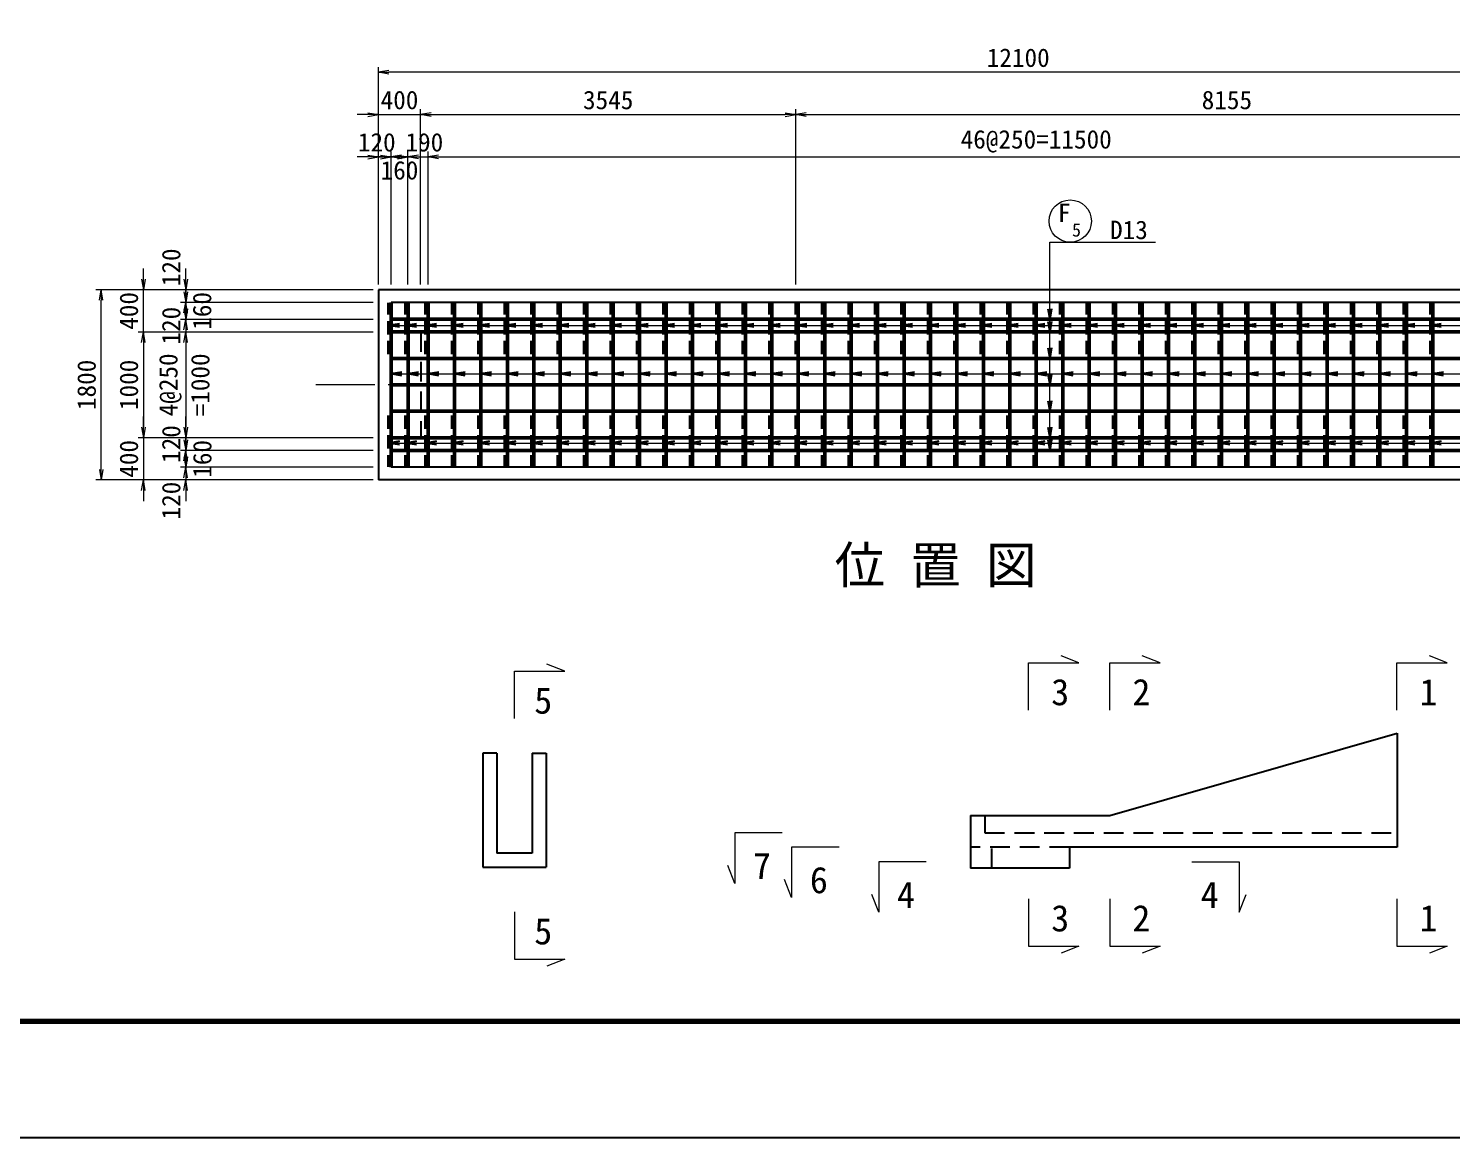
# Model space of a CAD drawing. Header units: millimetres. Extents: x 0 to 126150, y 0 to 29700.
# Drawn here: x 19478 to 32933, y 0 to 10493 of the extents above; entities that cross this region are included whole.
import ezdxf
from ezdxf.enums import TextEntityAlignment as Align

# ---------------------------------------------------------------- set-up
doc = ezdxf.new("R2010")
doc.units = ezdxf.units.MM
doc.header["$LTSCALE"] = 500
doc.linetypes.add('CENTER', pattern=[2, 1.25, -0.25, 0.25, -0.25])
doc.linetypes.add('DASHED2', pattern=[0.375, 0.25, -0.125])
doc.layers.get('Defpoints').update_dxf_attribs({"color": 8})
for name, color, linetype, lineweight in [('D-BMK', 2, 'CENTER', 13), ('D-STR', 3, 'Continuous', 25), ('D-STR-DIM', 7, 'Continuous', 13), ('D-STR-HTXT', 4, 'Continuous', 13), ('D-STR-STR1', 1, 'Continuous', 50), ('D-STR-STR4', 2, 'Continuous', 50), ('D-STR-TXT', 7, 'Continuous', 13), ('D-TTL', 2, 'Continuous', 140)]:
    doc.layers.add(name, color=color, linetype=linetype, lineweight=lineweight)
doc.styles.add('YOKO_GOTHIC', font='')
doc.styles.get('YOKO_GOTHIC').set_extended_font_data('MS Gothic')
doc.dimstyles.new('S50', dxfattribs={"dimscale": 50, "dimtxt": 3.5, "dimasz": 2, "dimexe": 1, "dimexo": 1, "dimgap": 1, "dimtad": 1, "dimdec": 0, "dimzin": 1, "dimdsep": 46, "dimtxsty": 'YOKO_GOTHIC', "dimblk": 'OPEN', "dimcen": 0, "dimclrd": 256, "dimclre": 256, "dimclrt": 256, "dimaunit": 1, "dimadec": 3, "dimazin": 0, "dimtfac": 1, "dimtdec": 0, "dimtix": 1, "dimtmove": 2, "dimatfit": 3, "dimldrblk": 'OPEN', "dimfxl": 1, "dimlwd": -1, "dimlwe": -1, "dimarcsym": 2})

# ---------------------------------------------------------------- blocks, each defined once
blk = doc.blocks.new('_Open')
at = {"color": 0, "linetype": 'ByBlock', "lineweight": -2}
for p, q in [((-1, 0.17), (0, 0)), ((-1, -0.17), (0, 0)), ((0, 0), (-1, 0))]:
    blk.add_line(p, q, dxfattribs=at)
blk = doc.blocks.new('*D92')
at = {"layer": 'D-STR-DIM', "ltscale": 1500, "transparency": 16777216}
for p, q in [((22786, 8071), (22786, 9328)), ((22906, 8071), (22906, 9328)), ((22686, 9278), (22586, 9278)), ((22786, 9278), (22906, 9278)), ((23006, 9278), (23106, 9278))]:
    blk.add_line(p, q, dxfattribs=at)
at = {"layer": 'Defpoints', "color": 0, "ltscale": 1500, "transparency": 16777216}
for p in [(22906, 9278), (22786, 8021), (22906, 8021)]:
    blk.add_point(p, dxfattribs=at)
at = {"layer": 'D-STR-DIM', "ltscale": 1500, "transparency": 16777216, "xscale": 100, "yscale": 100, "zscale": 100}
blk.add_blockref('_Open', (22786, 9278), dxfattribs=at)
at = {"layer": 'D-STR-DIM', "ltscale": 1500, "transparency": 16777216, "xscale": 100, "yscale": 100, "zscale": 100, "rotation": 180}
blk.add_blockref('_Open', (22906, 9278), dxfattribs=at)
at = {"layer": 'D-STR-DIM', "ltscale": 1500, "transparency": 16777216, "insert": (22771, 9415), "char_height": 175, "attachment_point": 5, "style": 'YOKO_GOTHIC'}
blk.add_mtext('120', dxfattribs=at)
blk = doc.blocks.new('*D93')
at = {"layer": 'D-STR-DIM', "ltscale": 1500, "transparency": 16777216}
for p, q in [((22906, 8071), (22906, 9328)), ((23066, 8071), (23066, 9328)), ((22806, 9278), (22706, 9278)), ((22906, 9278), (23066, 9278)), ((23166, 9278), (23266, 9278))]:
    blk.add_line(p, q, dxfattribs=at)
at = {"layer": 'Defpoints', "color": 0, "ltscale": 1500, "transparency": 16777216}
for p in [(23066, 9278), (22906, 8021), (23066, 8021)]:
    blk.add_point(p, dxfattribs=at)
at = {"layer": 'D-STR-DIM', "ltscale": 1500, "transparency": 16777216, "xscale": 100, "yscale": 100, "zscale": 100}
blk.add_blockref('_Open', (22906, 9278), dxfattribs=at)
at = {"layer": 'D-STR-DIM', "ltscale": 1500, "transparency": 16777216, "xscale": 100, "yscale": 100, "zscale": 100, "rotation": 180}
blk.add_blockref('_Open', (23066, 9278), dxfattribs=at)
at = {"layer": 'D-STR-DIM', "ltscale": 1500, "transparency": 16777216, "insert": (22986, 9150), "char_height": 175, "attachment_point": 5, "style": 'YOKO_GOTHIC'}
blk.add_mtext('160', dxfattribs=at)
blk = doc.blocks.new('*D94')
at = {"layer": 'D-STR-DIM', "ltscale": 1500, "transparency": 16777216}
for p, q in [((23066, 8071), (23066, 9328)), ((23256, 8071), (23256, 9328)), ((22966, 9278), (22866, 9278)), ((23066, 9278), (23256, 9278)), ((23356, 9278), (23456, 9278))]:
    blk.add_line(p, q, dxfattribs=at)
at = {"layer": 'Defpoints', "color": 0, "ltscale": 1500, "transparency": 16777216}
for p in [(23256, 9278), (23066, 8021), (23256, 8021)]:
    blk.add_point(p, dxfattribs=at)
at = {"layer": 'D-STR-DIM', "ltscale": 1500, "transparency": 16777216, "xscale": 100, "yscale": 100, "zscale": 100}
blk.add_blockref('_Open', (23066, 9278), dxfattribs=at)
at = {"layer": 'D-STR-DIM', "ltscale": 1500, "transparency": 16777216, "xscale": 100, "yscale": 100, "zscale": 100, "rotation": 180}
blk.add_blockref('_Open', (23256, 9278), dxfattribs=at)
at = {"layer": 'D-STR-DIM', "ltscale": 1500, "transparency": 16777216, "insert": (23221, 9415), "char_height": 175, "attachment_point": 5, "style": 'YOKO_GOTHIC'}
blk.add_mtext('190', dxfattribs=at)
blk = doc.blocks.new('*D95')
at = {"layer": 'D-STR-DIM', "ltscale": 1500, "transparency": 16777216}
for p, q in [((22786, 8071), (22786, 9728)), ((23186, 8071), (23186, 9728)), ((22686, 9678), (22586, 9678)), ((22786, 9678), (23186, 9678)), ((23286, 9678), (23386, 9678))]:
    blk.add_line(p, q, dxfattribs=at)
at = {"layer": 'Defpoints', "color": 0, "ltscale": 1500, "transparency": 16777216}
for p in [(23186, 9678), (22786, 8021), (23186, 8021)]:
    blk.add_point(p, dxfattribs=at)
at = {"layer": 'D-STR-DIM', "ltscale": 1500, "transparency": 16777216, "xscale": 100, "yscale": 100, "zscale": 100}
blk.add_blockref('_Open', (22786, 9678), dxfattribs=at)
at = {"layer": 'D-STR-DIM', "ltscale": 1500, "transparency": 16777216, "xscale": 100, "yscale": 100, "zscale": 100, "rotation": 180}
blk.add_blockref('_Open', (23186, 9678), dxfattribs=at)
at = {"layer": 'D-STR-DIM', "ltscale": 1500, "transparency": 16777216, "insert": (22986, 9815), "char_height": 175, "attachment_point": 5, "style": 'YOKO_GOTHIC'}
blk.add_mtext('400', dxfattribs=at)
blk = doc.blocks.new('*D96')
at = {"layer": 'D-STR-DIM', "ltscale": 1500, "transparency": 16777216}
for p, q in [((23186, 8071), (23186, 9728)), ((26732, 8071), (26732, 9728)), ((23286, 9678), (26632, 9678))]:
    blk.add_line(p, q, dxfattribs=at)
at = {"layer": 'Defpoints', "color": 0, "ltscale": 1500, "transparency": 16777216}
for p in [(26732, 9678), (23186, 8021), (26732, 8021)]:
    blk.add_point(p, dxfattribs=at)
at = {"layer": 'D-STR-DIM', "ltscale": 1500, "transparency": 16777216, "xscale": 100, "yscale": 100, "zscale": 100, "rotation": 180}
blk.add_blockref('_Open', (23186, 9678), dxfattribs=at)
at = {"layer": 'D-STR-DIM', "ltscale": 1500, "transparency": 16777216, "xscale": 100, "yscale": 100, "zscale": 100}
blk.add_blockref('_Open', (26732, 9678), dxfattribs=at)
at = {"layer": 'D-STR-DIM', "ltscale": 1500, "transparency": 16777216, "insert": (24959, 9815), "char_height": 175, "attachment_point": 5, "style": 'YOKO_GOTHIC'}
blk.add_mtext('3545', dxfattribs=at)
blk = doc.blocks.new('*D97')
at = {"layer": 'D-STR-DIM', "ltscale": 1500, "transparency": 16777216}
for p, q in [((26732, 8071), (26732, 9728)), ((34886, 8071), (34886, 9728)), ((26832, 9678), (34786, 9678))]:
    blk.add_line(p, q, dxfattribs=at)
at = {"layer": 'Defpoints', "color": 0, "ltscale": 1500, "transparency": 16777216}
for p in [(34886, 9678), (26732, 8021), (34886, 8021)]:
    blk.add_point(p, dxfattribs=at)
at = {"layer": 'D-STR-DIM', "ltscale": 1500, "transparency": 16777216, "xscale": 100, "yscale": 100, "zscale": 100, "rotation": 180}
blk.add_blockref('_Open', (26732, 9678), dxfattribs=at)
at = {"layer": 'D-STR-DIM', "ltscale": 1500, "transparency": 16777216, "xscale": 100, "yscale": 100, "zscale": 100}
blk.add_blockref('_Open', (34886, 9678), dxfattribs=at)
at = {"layer": 'D-STR-DIM', "ltscale": 1500, "transparency": 16777216, "insert": (30809, 9815), "char_height": 175, "attachment_point": 5, "style": 'YOKO_GOTHIC'}
blk.add_mtext('8155', dxfattribs=at)
blk = doc.blocks.new('*D98')
at = {"layer": 'D-STR-DIM', "ltscale": 1500, "transparency": 16777216}
for p, q in [((22786, 8071), (22786, 10128)), ((34886, 8071), (34886, 10128)), ((34786, 10078), (22886, 10078))]:
    blk.add_line(p, q, dxfattribs=at)
at = {"layer": 'Defpoints', "color": 0, "ltscale": 1500, "transparency": 16777216}
for p in [(22786, 10078), (22786, 8021), (34886, 8021)]:
    blk.add_point(p, dxfattribs=at)
at = {"layer": 'D-STR-DIM', "ltscale": 1500, "transparency": 16777216, "xscale": 100, "yscale": 100, "zscale": 100, "rotation": 180}
blk.add_blockref('_Open', (22786, 10078), dxfattribs=at)
at = {"layer": 'D-STR-DIM', "ltscale": 1500, "transparency": 16777216, "xscale": 100, "yscale": 100, "zscale": 100}
blk.add_blockref('_Open', (34886, 10078), dxfattribs=at)
at = {"layer": 'D-STR-DIM', "ltscale": 1500, "transparency": 16777216, "insert": (28836, 10215), "char_height": 175, "attachment_point": 5, "style": 'YOKO_GOTHIC'}
blk.add_mtext('12100', dxfattribs=at)
blk = doc.blocks.new('*D99')
at = {"layer": 'D-STR-DIM', "ltscale": 1500, "transparency": 16777216}
for p, q in [((23256, 8071), (23256, 9328)), ((34756, 8071), (34756, 9328)), ((23356, 9278), (34656, 9278))]:
    blk.add_line(p, q, dxfattribs=at)
at = {"layer": 'Defpoints', "color": 0, "ltscale": 1500, "transparency": 16777216}
for p in [(34756, 9278), (23256, 8021), (34756, 8021)]:
    blk.add_point(p, dxfattribs=at)
at = {"layer": 'D-STR-DIM', "ltscale": 1500, "transparency": 16777216, "xscale": 100, "yscale": 100, "zscale": 100, "rotation": 180}
blk.add_blockref('_Open', (23256, 9278), dxfattribs=at)
at = {"layer": 'D-STR-DIM', "ltscale": 1500, "transparency": 16777216, "xscale": 100, "yscale": 100, "zscale": 100}
blk.add_blockref('_Open', (34756, 9278), dxfattribs=at)
at = {"layer": 'D-STR-DIM', "ltscale": 1500, "transparency": 16777216, "insert": (29006, 9425), "char_height": 175, "attachment_point": 5, "style": 'YOKO_GOTHIC'}
blk.add_mtext('46@250=11500', dxfattribs=at)
blk = doc.blocks.new('*D100')
at = {"layer": 'D-STR-DIM', "ltscale": 1500, "transparency": 16777216}
for p, q in [((20965, 8121), (20965, 8221)), ((22736, 8021), (20915, 8021)), ((20965, 8021), (20965, 7901)), ((22736, 7901), (20915, 7901)), ((20965, 7801), (20965, 7701))]:
    blk.add_line(p, q, dxfattribs=at)
at = {"layer": 'Defpoints', "color": 0, "ltscale": 1500, "transparency": 16777216}
for p in [(22786, 8021), (20965, 7901), (22786, 7901)]:
    blk.add_point(p, dxfattribs=at)
at = {"layer": 'D-STR-DIM', "ltscale": 1500, "transparency": 16777216, "xscale": 100, "yscale": 100, "zscale": 100}
for p, rotation in [((20965, 8021), 270), ((20965, 7901), 90)]:
    blk.add_blockref('_Open', p, dxfattribs=dict(at, rotation=rotation))
at = {"layer": 'D-STR-DIM', "ltscale": 1500, "transparency": 16777216, "insert": (20828, 8233), "char_height": 175, "attachment_point": 5, "rotation": 90, "style": 'YOKO_GOTHIC'}
blk.add_mtext('120', dxfattribs=at)
blk = doc.blocks.new('*D101')
at = {"layer": 'D-STR-DIM', "ltscale": 1500, "transparency": 16777216}
for p, q in [((20965, 8001), (20965, 8101)), ((22736, 7901), (20915, 7901)), ((20965, 7901), (20965, 7741)), ((22736, 7741), (20915, 7741)), ((20965, 7641), (20965, 7541))]:
    blk.add_line(p, q, dxfattribs=at)
at = {"layer": 'Defpoints', "color": 0, "ltscale": 1500, "transparency": 16777216}
for p in [(22786, 7901), (20965, 7741), (22786, 7741)]:
    blk.add_point(p, dxfattribs=at)
at = {"layer": 'D-STR-DIM', "ltscale": 1500, "transparency": 16777216, "xscale": 100, "yscale": 100, "zscale": 100}
for p, rotation in [((20965, 7901), 270), ((20965, 7741), 90)]:
    blk.add_blockref('_Open', p, dxfattribs=dict(at, rotation=rotation))
at = {"layer": 'D-STR-DIM', "ltscale": 1500, "transparency": 16777216, "insert": (21120, 7821), "char_height": 175, "attachment_point": 5, "rotation": 90, "style": 'YOKO_GOTHIC'}
blk.add_mtext('160', dxfattribs=at)
blk = doc.blocks.new('*D102')
at = {"layer": 'D-STR-DIM', "ltscale": 1500, "transparency": 16777216}
for p, q in [((20965, 7841), (20965, 7941)), ((22736, 7741), (20915, 7741)), ((20965, 7741), (20965, 7621)), ((22736, 7621), (20915, 7621)), ((20965, 7521), (20965, 7421))]:
    blk.add_line(p, q, dxfattribs=at)
at = {"layer": 'Defpoints', "color": 0, "ltscale": 1500, "transparency": 16777216}
for p in [(22786, 7741), (20965, 7621), (22786, 7621)]:
    blk.add_point(p, dxfattribs=at)
at = {"layer": 'D-STR-DIM', "ltscale": 1500, "transparency": 16777216, "xscale": 100, "yscale": 100, "zscale": 100}
for p, rotation in [((20965, 7741), 270), ((20965, 7621), 90)]:
    blk.add_blockref('_Open', p, dxfattribs=dict(at, rotation=rotation))
at = {"layer": 'D-STR-DIM', "ltscale": 1500, "transparency": 16777216, "insert": (20828, 7681), "char_height": 175, "attachment_point": 5, "rotation": 90, "style": 'YOKO_GOTHIC'}
blk.add_mtext('120', dxfattribs=at)
blk = doc.blocks.new('*D103')
at = {"layer": 'D-STR-DIM', "ltscale": 1500, "transparency": 16777216}
for p, q in [((22736, 7621), (20915, 7621)), ((20965, 7521), (20965, 6721)), ((22736, 6621), (20915, 6621))]:
    blk.add_line(p, q, dxfattribs=at)
at = {"layer": 'Defpoints', "color": 0, "ltscale": 1500, "transparency": 16777216}
for p in [(22786, 7621), (20965, 6621), (22786, 6621)]:
    blk.add_point(p, dxfattribs=at)
at = {"layer": 'D-STR-DIM', "ltscale": 1500, "transparency": 16777216, "xscale": 100, "yscale": 100, "zscale": 100}
for p, rotation in [((20965, 7621), 90), ((20965, 6621), 270)]:
    blk.add_blockref('_Open', p, dxfattribs=dict(at, rotation=rotation))
at = {"layer": 'D-STR-DIM', "ltscale": 1500, "transparency": 16777216, "char_height": 175, "attachment_point": 5, "rotation": 90, "style": 'YOKO_GOTHIC'}
for s, insert in [('4@250', (20819, 7121)), ('=1000', (21103, 7121))]:
    blk.add_mtext(s, dxfattribs=dict(at, insert=insert))
blk = doc.blocks.new('*D104')
at = {"layer": 'D-STR-DIM', "ltscale": 1500, "transparency": 16777216}
for p, q in [((20965, 6721), (20965, 6821)), ((22736, 6621), (20915, 6621)), ((20965, 6621), (20965, 6501)), ((22736, 6501), (20915, 6501)), ((20965, 6401), (20965, 6301))]:
    blk.add_line(p, q, dxfattribs=at)
at = {"layer": 'Defpoints', "color": 0, "ltscale": 1500, "transparency": 16777216}
for p in [(22786, 6621), (20965, 6501), (22786, 6501)]:
    blk.add_point(p, dxfattribs=at)
at = {"layer": 'D-STR-DIM', "ltscale": 1500, "transparency": 16777216, "xscale": 100, "yscale": 100, "zscale": 100}
for p, rotation in [((20965, 6621), 270), ((20965, 6501), 90)]:
    blk.add_blockref('_Open', p, dxfattribs=dict(at, rotation=rotation))
at = {"layer": 'D-STR-DIM', "ltscale": 1500, "transparency": 16777216, "insert": (20828, 6561), "char_height": 175, "attachment_point": 5, "rotation": 90, "style": 'YOKO_GOTHIC'}
blk.add_mtext('120', dxfattribs=at)
blk = doc.blocks.new('*D105')
at = {"layer": 'D-STR-DIM', "ltscale": 1500, "transparency": 16777216}
for p, q in [((20965, 6601), (20965, 6701)), ((22736, 6501), (20915, 6501)), ((20965, 6501), (20965, 6341)), ((22736, 6341), (20915, 6341)), ((20965, 6241), (20965, 6141))]:
    blk.add_line(p, q, dxfattribs=at)
at = {"layer": 'Defpoints', "color": 0, "ltscale": 1500, "transparency": 16777216}
for p in [(22786, 6501), (20965, 6341), (22786, 6341)]:
    blk.add_point(p, dxfattribs=at)
at = {"layer": 'D-STR-DIM', "ltscale": 1500, "transparency": 16777216, "xscale": 100, "yscale": 100, "zscale": 100}
for p, rotation in [((20965, 6501), 270), ((20965, 6341), 90)]:
    blk.add_blockref('_Open', p, dxfattribs=dict(at, rotation=rotation))
at = {"layer": 'D-STR-DIM', "ltscale": 1500, "transparency": 16777216, "insert": (21122, 6421), "char_height": 175, "attachment_point": 5, "rotation": 90, "style": 'YOKO_GOTHIC'}
blk.add_mtext('160', dxfattribs=at)
blk = doc.blocks.new('*D106')
at = {"layer": 'D-STR-DIM', "ltscale": 1500, "transparency": 16777216}
for p, q in [((20965, 6441), (20965, 6541)), ((22736, 6341), (20915, 6341)), ((20965, 6341), (20965, 6221)), ((22736, 6221), (20915, 6221)), ((20965, 6121), (20965, 6021))]:
    blk.add_line(p, q, dxfattribs=at)
at = {"layer": 'Defpoints', "color": 0, "ltscale": 1500, "transparency": 16777216}
for p in [(22786, 6341), (20965, 6221), (22786, 6221)]:
    blk.add_point(p, dxfattribs=at)
at = {"layer": 'D-STR-DIM', "ltscale": 1500, "transparency": 16777216, "xscale": 100, "yscale": 100, "zscale": 100}
for p, rotation in [((20965, 6341), 270), ((20965, 6221), 90)]:
    blk.add_blockref('_Open', p, dxfattribs=dict(at, rotation=rotation))
at = {"layer": 'D-STR-DIM', "ltscale": 1500, "transparency": 16777216, "insert": (20828, 6026), "char_height": 175, "attachment_point": 5, "rotation": 90, "style": 'YOKO_GOTHIC'}
blk.add_mtext('120', dxfattribs=at)
blk = doc.blocks.new('*D107')
at = {"layer": 'D-STR-DIM', "ltscale": 1500, "transparency": 16777216}
for p, q in [((20565, 8121), (20565, 8221)), ((22736, 8021), (20515, 8021)), ((20565, 7621), (20565, 8021)), ((22736, 7621), (20515, 7621)), ((20565, 7521), (20565, 7421))]:
    blk.add_line(p, q, dxfattribs=at)
at = {"layer": 'Defpoints', "color": 0, "ltscale": 1500, "transparency": 16777216}
for p in [(20565, 8021), (22786, 8021), (22786, 7621)]:
    blk.add_point(p, dxfattribs=at)
at = {"layer": 'D-STR-DIM', "ltscale": 1500, "transparency": 16777216, "xscale": 100, "yscale": 100, "zscale": 100}
for p, rotation in [((20565, 8021), 270), ((20565, 7621), 90)]:
    blk.add_blockref('_Open', p, dxfattribs=dict(at, rotation=rotation))
at = {"layer": 'D-STR-DIM', "ltscale": 1500, "transparency": 16777216, "insert": (20428, 7821), "char_height": 175, "attachment_point": 5, "rotation": 90, "style": 'YOKO_GOTHIC'}
blk.add_mtext('400', dxfattribs=at)
blk = doc.blocks.new('*D108')
at = {"layer": 'D-STR-DIM', "ltscale": 1500, "transparency": 16777216}
for p, q in [((22736, 7621), (20515, 7621)), ((20565, 7521), (20565, 6721)), ((22736, 6621), (20515, 6621))]:
    blk.add_line(p, q, dxfattribs=at)
at = {"layer": 'Defpoints', "color": 0, "ltscale": 1500, "transparency": 16777216}
for p in [(22786, 7621), (20565, 6621), (22786, 6621)]:
    blk.add_point(p, dxfattribs=at)
at = {"layer": 'D-STR-DIM', "ltscale": 1500, "transparency": 16777216, "xscale": 100, "yscale": 100, "zscale": 100}
for p, rotation in [((20565, 7621), 90), ((20565, 6621), 270)]:
    blk.add_blockref('_Open', p, dxfattribs=dict(at, rotation=rotation))
at = {"layer": 'D-STR-DIM', "ltscale": 1500, "transparency": 16777216, "insert": (20428, 7121), "char_height": 175, "attachment_point": 5, "rotation": 90, "style": 'YOKO_GOTHIC'}
blk.add_mtext('1000', dxfattribs=at)
blk = doc.blocks.new('*D109')
at = {"layer": 'D-STR-DIM', "ltscale": 1500, "transparency": 16777216}
for p, q in [((20565, 6721), (20565, 6821)), ((22736, 6621), (20515, 6621)), ((20565, 6621), (20565, 6221)), ((22736, 6221), (20515, 6221)), ((20565, 6121), (20565, 6021))]:
    blk.add_line(p, q, dxfattribs=at)
at = {"layer": 'Defpoints', "color": 0, "ltscale": 1500, "transparency": 16777216}
for p in [(22786, 6621), (20565, 6221), (22786, 6221)]:
    blk.add_point(p, dxfattribs=at)
at = {"layer": 'D-STR-DIM', "ltscale": 1500, "transparency": 16777216, "xscale": 100, "yscale": 100, "zscale": 100}
for p, rotation in [((20565, 6621), 270), ((20565, 6221), 90)]:
    blk.add_blockref('_Open', p, dxfattribs=dict(at, rotation=rotation))
at = {"layer": 'D-STR-DIM', "ltscale": 1500, "transparency": 16777216, "insert": (20428, 6421), "char_height": 175, "attachment_point": 5, "rotation": 90, "style": 'YOKO_GOTHIC'}
blk.add_mtext('400', dxfattribs=at)
blk = doc.blocks.new('*D110')
at = {"layer": 'D-STR-DIM', "ltscale": 1500, "transparency": 16777216}
for p, q in [((22736, 8021), (20115, 8021)), ((20165, 6321), (20165, 7921)), ((22736, 6221), (20115, 6221))]:
    blk.add_line(p, q, dxfattribs=at)
at = {"layer": 'Defpoints', "color": 0, "ltscale": 1500, "transparency": 16777216}
for p in [(20165, 8021), (22786, 8021), (22786, 6221)]:
    blk.add_point(p, dxfattribs=at)
at = {"layer": 'D-STR-DIM', "ltscale": 1500, "transparency": 16777216, "xscale": 100, "yscale": 100, "zscale": 100}
for p, rotation in [((20165, 8021), 90), ((20165, 6221), 270)]:
    blk.add_blockref('_Open', p, dxfattribs=dict(at, rotation=rotation))
at = {"layer": 'D-STR-DIM', "ltscale": 1500, "transparency": 16777216, "insert": (20028, 7121), "char_height": 175, "attachment_point": 5, "rotation": 90, "style": 'YOKO_GOTHIC'}
blk.add_mtext('1800', dxfattribs=at)

msp = doc.modelspace()

# ---------------------------------------------------------------- linework, layer by layer
at = {"layer": 'D-BMK', "linetype": 'CENTER'}
msp.add_line((35754.2, 7121.2), (22194.2, 7121.2), dxfattribs=at)
at = {"layer": 'D-STR'}
for p, q in [((34886.4, 8021.2), (22786.4, 8021.2)), ((22786.4, 8021.2), (22786.4, 6221.2)), ((34886.4, 6221.2), (22786.4, 6221.2)), ((32419.5, 3824.8), (32419.5, 2748.1)), ((23906.1, 3635.1), (23772.8, 3635.1)), ((23772.8, 3635.1), (23772.8, 2558.5)), ((23906.1, 3635.1), (23906.1, 2691.8)), ((24239.4, 3635.1), (24372.8, 3635.1)), ((24239.4, 3635.1), (24239.4, 2691.8)), ((24239.4, 3635.1), (24372.8, 3635.1)), ((24372.8, 3635.1), (24372.8, 2558.5)), ((28386.2, 3048.1), (28386.2, 2748.1)), ((24239.4, 2691.8), (23906.1, 2691.8)), ((28386.2, 2748.1), (28386.2, 2548.1)), ((29319.5, 2748.1), (29319.5, 2548.1)), ((32419.5, 2748.1), (29319.5, 2748.1)), ((23772.8, 2558.5), (24372.8, 2558.5)), ((28586.2, 2548.1), (28386.2, 2548.1)), ((29319.5, 2548.1), (28586.2, 2548.1))]:
    msp.add_line(p, q, dxfattribs=at)
at = {"layer": 'D-STR', "linetype": 'DASHED2', "ltscale": 1.5}
for p, q in [((34886.4, 7621.2), (23186.4, 7621.2)), ((23186.4, 7621.2), (23186.4, 6621.2)), ((34886.4, 6621.2), (23186.4, 6621.2)), ((28519.5, 3048.1), (28519.5, 2881.5)), ((28519.5, 2881.5), (32419.5, 2881.5)), ((29319.5, 2748.1), (28386.2, 2748.1)), ((28586.2, 2548.1), (28586.2, 2748.1))]:
    msp.add_line(p, q, dxfattribs=at)
at = {"layer": 'D-STR', "ltscale": 0.01}
msp.add_line((28604.4, 3048.1), (28737.7, 3048.1), dxfattribs=at)
at = {"layer": 'D-STR'}
msp.add_lwpolyline([(28386.2, 3048.1), (29701.3, 3048.1), (32419.5, 3824.8)], dxfattribs=at)
at = {"layer": 'D-STR-HTXT'}
for points in [[(24072.8, 3964.3), (24072.8, 4412.3), (24549.2, 4412.3), (24380, 4478.3)], [(28934, 4044), (28934, 4492), (29410.4, 4492), (29241.2, 4558)], [(29701.3, 4044), (29701.3, 4492), (30177.8, 4492), (30008.5, 4558)], [(32416.1, 4044), (32416.1, 4492), (32892.5, 4492), (32723.3, 4558)], [(26603.3, 2881.5), (26155.3, 2881.5), (26155.3, 2405), (26089.3, 2574.3)], [(27141.4, 2748.1), (26693.4, 2748.1), (26693.4, 2271.7), (26627.4, 2440.9)], [(27964.9, 2607.9), (27516.9, 2607.9), (27516.9, 2131.5), (27450.8, 2300.7)], [(30477.1, 2607.9), (30925.1, 2607.9), (30925.1, 2131.5), (30991.1, 2300.7)], [(28934, 2257.7), (28934, 1809.7), (29410.4, 1809.7), (29241.2, 1743.7)], [(29701.3, 2257.7), (29701.3, 1809.7), (30177.8, 1809.7), (30008.5, 1743.7)], [(32416.1, 2257.7), (32416.1, 1809.7), (32892.5, 1809.7), (32723.3, 1743.7)], [(24072.8, 2135.1), (24072.8, 1687.1), (24549.2, 1687.1), (24380, 1621.1)]]:
    msp.add_lwpolyline(points, dxfattribs=at)
msp.add_circle((29327.4, 8670.1), 200, dxfattribs=at)
at = {"layer": 'D-STR-STR1'}
for p, q in [((22906.4, 7901.2), (22906.4, 6341.2)), ((23066.4, 7901.2), (23066.4, 6341.2)), ((23256.4, 7901.2), (23256.4, 6341.2)), ((23506.4, 7901.2), (23506.4, 6341.2)), ((23756.4, 7901.2), (23756.4, 6341.2)), ((24006.4, 7901.2), (24006.4, 6341.2)), ((24256.4, 7901.2), (24256.4, 6341.2)), ((24506.4, 7901.2), (24506.4, 6341.2)), ((24756.4, 7901.2), (24756.4, 6341.2)), ((25006.4, 7901.2), (25006.4, 6341.2)), ((25256.4, 7901.2), (25256.4, 6341.2)), ((25506.4, 7901.2), (25506.4, 6341.2)), ((25756.4, 7901.2), (25756.4, 6341.2)), ((26006.4, 7901.2), (26006.4, 6341.2)), ((26256.4, 7901.2), (26256.4, 6341.2)), ((26506.4, 7901.2), (26506.4, 6341.2)), ((26756.4, 7901.2), (26756.4, 6341.2)), ((27006.4, 7901.2), (27006.4, 6341.2)), ((27256.4, 7901.2), (27256.4, 6341.2)), ((27506.4, 7901.2), (27506.4, 6341.2)), ((27756.4, 7901.2), (27756.4, 6341.2)), ((28006.4, 7901.2), (28006.4, 6341.2)), ((28256.4, 7901.2), (28256.4, 6341.2)), ((28506.4, 7901.2), (28506.4, 6341.2)), ((28756.4, 7901.2), (28756.4, 6341.2)), ((29006.4, 7901.2), (29006.4, 6341.2)), ((29256.4, 7901.2), (29256.4, 6341.2)), ((29506.4, 7901.2), (29506.4, 6341.2)), ((29756.4, 7901.2), (29756.4, 6341.2)), ((30006.4, 7901.2), (30006.4, 6341.2)), ((30256.4, 7901.2), (30256.4, 6341.2)), ((30506.4, 7901.2), (30506.4, 6341.2)), ((30756.4, 7901.2), (30756.4, 6341.2)), ((31006.4, 7901.2), (31006.4, 6341.2)), ((31256.4, 7901.2), (31256.4, 6341.2)), ((31506.4, 7901.2), (31506.4, 6341.2)), ((31756.4, 7901.2), (31756.4, 6341.2)), ((32006.4, 7901.2), (32006.4, 6341.2)), ((32256.4, 7901.2), (32256.4, 6341.2)), ((32506.4, 7901.2), (32506.4, 6341.2)), ((32756.4, 7901.2), (32756.4, 6341.2)), ((34756.4, 7741.2), (22906.4, 7741.2)), ((34756.4, 7621.2), (22906.4, 7621.2)), ((34756.4, 7371.2), (22906.4, 7371.2)), ((34756.4, 7121.2), (22906.4, 7121.2)), ((34756.4, 6871.2), (22906.4, 6871.2)), ((34756.4, 6621.2), (22906.4, 6621.2)), ((34756.4, 6501.2), (22906.4, 6501.2))]:
    msp.add_line(p, q, dxfattribs=at)
at = {"layer": 'D-STR-STR4', "linetype": 'DASHED2'}
for p, q in [((22886.4, 7411.1), (22886.4, 7896.1)), ((23046.4, 7411.1), (23046.4, 7896.1)), ((23236.4, 7411.1), (23236.4, 7896.1)), ((23486.4, 7411.1), (23486.4, 7896.1)), ((23736.4, 7411.1), (23736.4, 7896.1)), ((23986.4, 7411.1), (23986.4, 7896.1)), ((24236.4, 7411.1), (24236.4, 7896.1)), ((24486.4, 7411.1), (24486.4, 7896.1)), ((24736.4, 7411.1), (24736.4, 7896.1)), ((24986.4, 7411.1), (24986.4, 7896.1)), ((25236.4, 7411.1), (25236.4, 7896.1)), ((25486.4, 7411.1), (25486.4, 7896.1)), ((25736.4, 7411.1), (25736.4, 7896.1)), ((25986.4, 7411.1), (25986.4, 7896.1)), ((26236.4, 7411.1), (26236.4, 7896.1)), ((26486.4, 7411.1), (26486.4, 7896.1)), ((26736.4, 7411.1), (26736.4, 7896.1)), ((26986.4, 7411.1), (26986.4, 7896.1)), ((27236.4, 7411.1), (27236.4, 7896.1)), ((27486.4, 7411.1), (27486.4, 7896.1)), ((27736.4, 7411.1), (27736.4, 7896.1)), ((27986.4, 7411.1), (27986.4, 7896.1)), ((28236.4, 7411.1), (28236.4, 7896.1)), ((28486.4, 7411.1), (28486.4, 7896.1)), ((28736.4, 7411.1), (28736.4, 7896.1)), ((28986.4, 7411.1), (28986.4, 7896.1)), ((29236.4, 7411.1), (29236.4, 7896.1)), ((29486.4, 7411.1), (29486.4, 7896.1)), ((29736.4, 7411.1), (29736.4, 7896.1)), ((29986.4, 7411.1), (29986.4, 7896.1)), ((30236.4, 7411.1), (30236.4, 7896.1)), ((30486.4, 7411.1), (30486.4, 7896.1)), ((30736.4, 7411.1), (30736.4, 7896.1)), ((30986.4, 7411.1), (30986.4, 7896.1)), ((31236.4, 7411.1), (31236.4, 7896.1)), ((31486.4, 7411.1), (31486.4, 7896.1)), ((31736.4, 7411.1), (31736.4, 7896.1)), ((31986.4, 7411.1), (31986.4, 7896.1)), ((32236.4, 7411.1), (32236.4, 7896.1)), ((32486.4, 7411.1), (32486.4, 7896.1)), ((32736.4, 7411.1), (32736.4, 7896.1)), ((22886.4, 6831.2), (22886.4, 6346.2)), ((23046.4, 6831.2), (23046.4, 6346.2)), ((23236.4, 6831.2), (23236.4, 6346.2)), ((23486.4, 6831.2), (23486.4, 6346.2)), ((23736.4, 6831.2), (23736.4, 6346.2)), ((23986.4, 6831.2), (23986.4, 6346.2)), ((24236.4, 6831.2), (24236.4, 6346.2)), ((24486.4, 6831.2), (24486.4, 6346.2)), ((24736.4, 6831.2), (24736.4, 6346.2)), ((24986.4, 6831.2), (24986.4, 6346.2)), ((25236.4, 6831.2), (25236.4, 6346.2)), ((25486.4, 6831.2), (25486.4, 6346.2)), ((25736.4, 6831.2), (25736.4, 6346.2)), ((25986.4, 6831.2), (25986.4, 6346.2)), ((26236.4, 6831.2), (26236.4, 6346.2)), ((26486.4, 6831.2), (26486.4, 6346.2)), ((26736.4, 6831.2), (26736.4, 6346.2)), ((26986.4, 6831.2), (26986.4, 6346.2)), ((27236.4, 6831.2), (27236.4, 6346.2)), ((27486.4, 6831.2), (27486.4, 6346.2)), ((27736.4, 6831.2), (27736.4, 6346.2)), ((27986.4, 6831.2), (27986.4, 6346.2)), ((28236.4, 6831.2), (28236.4, 6346.2)), ((28486.4, 6831.2), (28486.4, 6346.2)), ((28736.4, 6831.2), (28736.4, 6346.2)), ((28986.4, 6831.2), (28986.4, 6346.2)), ((29236.4, 6831.2), (29236.4, 6346.2)), ((29486.4, 6831.2), (29486.4, 6346.2)), ((29736.4, 6831.2), (29736.4, 6346.2)), ((29986.4, 6831.2), (29986.4, 6346.2)), ((30236.4, 6831.2), (30236.4, 6346.2)), ((30486.4, 6831.2), (30486.4, 6346.2)), ((30736.4, 6831.2), (30736.4, 6346.2)), ((30986.4, 6831.2), (30986.4, 6346.2)), ((31236.4, 6831.2), (31236.4, 6346.2)), ((31486.4, 6831.2), (31486.4, 6346.2)), ((31736.4, 6831.2), (31736.4, 6346.2)), ((31986.4, 6831.2), (31986.4, 6346.2)), ((32236.4, 6831.2), (32236.4, 6346.2)), ((32486.4, 6831.2), (32486.4, 6346.2)), ((32736.4, 6831.2), (32736.4, 6346.2))]:
    msp.add_line(p, q, dxfattribs=at)
at = {"layer": 'D-TTL'}
msp.add_lwpolyline([(1025, 28600), (1025, 1100), (41025, 1100), (41025, 28600)], close=True, dxfattribs=at)
at = {"layer": 'Defpoints'}
for p, q in [((34756.4, 7901.2), (22906.4, 7901.2)), ((34756.4, 6341.2), (22906.4, 6341.2))]:
    msp.add_line(p, q, dxfattribs=at)
at = {"layer": 'Defpoints', "color": 1}
msp.add_lwpolyline([(0, 29700), (0, 0), (42050, 0), (42050, 29700)], close=True, dxfattribs=at)

# ---------------------------------------------------------------- texts
at = {"layer": 'D-STR-TXT', "style": 'YOKO_GOTHIC'}
for s, height, p in [('F', 175, (29271.1, 8661.8)), ('5', 125, (29386.8, 8524)), ('位 置 図', 350, (28054.4, 5241.3)), ('3', 250, (29233, 4090)), ('2', 250, (30000.4, 4090)), ('1', 250, (32715.1, 4090)), ('5', 250, (24345.1, 4010.2)), ('7', 250, (26413.3, 2444.8)), ('6', 250, (26951.3, 2311.5)), ('4', 250, (27774.8, 2171.3)), ('4', 250, (30646.5, 2171.3)), ('3', 250, (29233, 1950.2)), ('2', 250, (30000.4, 1950.2)), ('1', 250, (32715.1, 1950.2)), ('5', 250, (24345.1, 1827.5))]:
    msp.add_text(s, height=height, dxfattribs=at).set_placement(p, align=Align.CENTER)
msp.add_text('D13', height=175, dxfattribs=at).set_placement((29703.9, 8500.1))

# ---------------------------------------------------------------- dimensions: what is measured, and where the dimension line sits
at = {"layer": 'D-STR-DIM', "ltscale": 1500}
for base, p1, p2, picture, middle in [((22786.4, 10077.9), (34886.4, 8021.2), (22786.4, 8021.2), '*D98', (28836.4, 10215.4)), ((23186.4, 9677.9), (22786.4, 8021.2), (23186.4, 8021.2), '*D95', (22986.4, 9815.4)), ((26731.9018, 9677.9259), (23186.4247, 8021.1686), (26731.9018, 8021.1686), '*D96', (24959.1632, 9815.4259)), ((34886.4247, 9677.9259), (26731.9018, 8021.1686), (34886.4247, 8021.1686), '*D97', (30809.1632, 9815.4259))]:
    dim = msp.add_linear_dim(base=base, p1=p1, p2=p2, dimstyle='S50', dxfattribs=at)
    dim.commit()
    dim.dimension.update_dxf_attribs({"geometry": picture, "text_midpoint": middle})
for base, p1, p2, picture, middle in [((22906.4, 9277.9), (22786.4, 8021.2), (22906.4, 8021.2), '*D92', (22770.8, 9415.4)), ((23256.4, 9277.9), (23066.4, 8021.2), (23256.4, 8021.2), '*D94', (23220.5, 9415.4)), ((23066.4, 9277.9), (22906.4, 8021.2), (23066.4, 8021.2), '*D93', (22986.4, 9150.5))]:
    dim = msp.add_linear_dim(base=base, p1=p1, p2=p2, dimstyle='S50', dxfattribs=at)
    dim.commit()
    dim.dimension.update_dxf_attribs({"geometry": picture, "text_midpoint": middle, "dimtype": 160})
dim = msp.add_linear_dim(base=(34756.4, 9277.9), p1=(23256.4, 8021.2), p2=(34756.4, 8021.2), text='46@250=<>', dimstyle='S50', dxfattribs=at)
dim.commit()
dim.dimension.update_dxf_attribs({"geometry": '*D99', "text_midpoint": (29006.4, 9424.8)})
for base, p1, p2, picture, middle in [((20965.4, 7901.2), (22786.4, 8021.2), (22786.4, 7901.2), '*D100', (20827.9, 8233.5)), ((20965.4, 7741.2), (22786.4, 7901.2), (22786.4, 7741.2), '*D101', (21119.9, 7821.2)), ((20965.4, 6341.2), (22786.4, 6501.2), (22786.4, 6341.2), '*D105', (21121.8, 6421.2)), ((20965.4, 6221.2), (22786.4, 6341.2), (22786.4, 6221.2), '*D106', (20827.9, 6026.2))]:
    dim = msp.add_linear_dim(base=base, p1=p1, p2=p2, angle=90, dimstyle='S50', dxfattribs=at)
    dim.commit()
    dim.dimension.update_dxf_attribs({"geometry": picture, "text_midpoint": middle, "dimtype": 160})
for base, p1, p2, picture, middle in [((20565.4, 8021.2), (22786.4, 7621.2), (22786.4, 8021.2), '*D107', (20427.9, 7821.2)), ((20165.4, 8021.2), (22786.4, 6221.2), (22786.4, 8021.2), '*D110', (20027.9, 7121.2)), ((20965.4, 7621.2), (22786.4, 7741.2), (22786.4, 7621.2), '*D102', (20827.9, 7681.2)), ((20565.4, 6621.2), (22786.4, 7621.2), (22786.4, 6621.2), '*D108', (20427.9, 7121.2)), ((20565.4, 6221.2), (22786.4, 6621.2), (22786.4, 6221.2), '*D109', (20427.9, 6421.2)), ((20965.4, 6501.2), (22786.4, 6621.2), (22786.4, 6501.2), '*D104', (20827.9, 6561.2))]:
    dim = msp.add_linear_dim(base=base, p1=p1, p2=p2, angle=90, dimstyle='S50', dxfattribs=at)
    dim.commit()
    dim.dimension.update_dxf_attribs({"geometry": picture, "text_midpoint": middle})
dim = msp.add_linear_dim(base=(20965.4, 6621.2), p1=(22786.4, 7621.2), p2=(22786.4, 6621.2), angle=90, text='4@250\\X=<>', dimstyle='S50', dxfattribs=at)
dim.commit()
dim.dimension.update_dxf_attribs({"geometry": '*D103', "text_midpoint": (20965.4, 7121.2)})

# ---------------------------------------------------------------- leaders
at = {"layer": 'D-STR-HTXT'}
for points in [[(29133.9, 6501.2), (29133.9, 8470.1), (30133.9, 8470.1)], [(29133.9, 7621.2), (29133.9, 8039.9)], [(29133.9, 7741.2), (29133.9, 8021.2)], [(22886.4, 7682.7), (36401.3, 7682.7)], [(23046.4, 7682.7), (23424.4, 7682.7)], [(23236.4, 7682.7), (23614.4, 7682.7)], [(23486.4, 7682.7), (23864.4, 7682.7)], [(23736.4, 7682.7), (24114.4, 7682.7)], [(23986.4, 7682.7), (24364.4, 7682.7)], [(24236.4, 7682.7), (24614.4, 7682.7)], [(24486.4, 7682.7), (24864.4, 7682.7)], [(24736.4, 7682.7), (25114.4, 7682.7)], [(24986.4, 7682.7), (25364.4, 7682.7)], [(25236.4, 7682.7), (25614.4, 7682.7)], [(25486.4, 7682.7), (25864.4, 7682.7)], [(25736.4, 7682.7), (26114.4, 7682.7)], [(25986.4, 7682.7), (26364.4, 7682.7)], [(26236.4, 7682.7), (26614.4, 7682.7)], [(26486.4, 7682.7), (26864.4, 7682.7)], [(26736.4, 7682.7), (27114.4, 7682.7)], [(26986.4, 7682.7), (27364.4, 7682.7)], [(27236.4, 7682.7), (27614.4, 7682.7)], [(27486.4, 7682.7), (27864.4, 7682.7)], [(27736.4, 7682.7), (28114.4, 7682.7)], [(27986.4, 7682.7), (28364.4, 7682.7)], [(28236.4, 7682.7), (28614.4, 7682.7)], [(28486.4, 7682.7), (28864.4, 7682.7)], [(28736.4, 7682.7), (29114.4, 7682.7)], [(28986.4, 7682.7), (29364.4, 7682.7)], [(29133.9, 7371.2), (29133.9, 7789.9)], [(29236.4, 7682.7), (29614.4, 7682.7)], [(29486.4, 7682.7), (29864.4, 7682.7)], [(29736.4, 7682.7), (30114.4, 7682.7)], [(29986.4, 7682.7), (30364.4, 7682.7)], [(30236.4, 7682.7), (30614.4, 7682.7)], [(30486.4, 7682.7), (30864.4, 7682.7)], [(30736.4, 7682.7), (31114.4, 7682.7)], [(30986.4, 7682.7), (31364.4, 7682.7)], [(31236.4, 7682.7), (31614.4, 7682.7)], [(31486.4, 7682.7), (31864.4, 7682.7)], [(31736.4, 7682.7), (32114.4, 7682.7)], [(31986.4, 7682.7), (32364.4, 7682.7)], [(32236.4, 7682.7), (32614.4, 7682.7)], [(32486.4, 7682.7), (32864.4, 7682.7)], [(32736.4, 7682.7), (33114.4, 7682.7)], [(29133.9, 7121.2), (29133.9, 7539.9)], [(29133.9, 6871.2), (29133.9, 7289.9)], [(22906.4, 7224.3), (36421.3, 7224.3)], [(23066.4, 7224.3), (23444.4, 7224.3)], [(23256.4, 7224.3), (23634.4, 7224.3)], [(23506.4, 7224.3), (23884.4, 7224.3)], [(23756.4, 7224.3), (24134.4, 7224.3)], [(24006.4, 7224.3), (24384.4, 7224.3)], [(24256.4, 7224.3), (24634.4, 7224.3)], [(24506.4, 7224.3), (24884.4, 7224.3)], [(24756.4, 7224.3), (25134.4, 7224.3)], [(25006.4, 7224.3), (25384.4, 7224.3)], [(25256.4, 7224.3), (25634.4, 7224.3)], [(25506.4, 7224.3), (25884.4, 7224.3)], [(25756.4, 7224.3), (26134.4, 7224.3)], [(26006.4, 7224.3), (26384.4, 7224.3)], [(26256.4, 7224.3), (26634.4, 7224.3)], [(26506.4, 7224.3), (26884.4, 7224.3)], [(26756.4, 7224.3), (27134.4, 7224.3)], [(27006.4, 7224.3), (27384.4, 7224.3)], [(27256.4, 7224.3), (27634.4, 7224.3)], [(27506.4, 7224.3), (27884.4, 7224.3)], [(27756.4, 7224.3), (28134.4, 7224.3)], [(28006.4, 7224.3), (28384.4, 7224.3)], [(28256.4, 7224.3), (28634.4, 7224.3)], [(28506.4, 7224.3), (28884.4, 7224.3)], [(28756.4, 7224.3), (29134.4, 7224.3)], [(29006.4, 7224.3), (29384.4, 7224.3)], [(29256.4, 7224.3), (29634.4, 7224.3)], [(29506.4, 7224.3), (29884.4, 7224.3)], [(29756.4, 7224.3), (30134.4, 7224.3)], [(30006.4, 7224.3), (30384.4, 7224.3)], [(30256.4, 7224.3), (30634.4, 7224.3)], [(30506.4, 7224.3), (30884.4, 7224.3)], [(30756.4, 7224.3), (31134.4, 7224.3)], [(31006.4, 7224.3), (31384.4, 7224.3)], [(31256.4, 7224.3), (31634.4, 7224.3)], [(31506.4, 7224.3), (31884.4, 7224.3)], [(31756.4, 7224.3), (32134.4, 7224.3)], [(32006.4, 7224.3), (32384.4, 7224.3)], [(32256.4, 7224.3), (32634.4, 7224.3)], [(32506.4, 7224.3), (32884.4, 7224.3)], [(32756.4, 7224.3), (33134.4, 7224.3)], [(29133.9, 6621.2), (29133.9, 7039.9)], [(22886.4, 6570.1), (36401.3, 6570.1)], [(23046.4, 6570.1), (23424.4, 6570.1)], [(23236.4, 6570.1), (23614.4, 6570.1)], [(23486.4, 6570.1), (23864.4, 6570.1)], [(23736.4, 6570.1), (24114.4, 6570.1)], [(23986.4, 6570.1), (24364.4, 6570.1)], [(24236.4, 6570.1), (24614.4, 6570.1)], [(24486.4, 6570.1), (24864.4, 6570.1)], [(24736.4, 6570.1), (25114.4, 6570.1)], [(24986.4, 6570.1), (25364.4, 6570.1)], [(25236.4, 6570.1), (25614.4, 6570.1)], [(25486.4, 6570.1), (25864.4, 6570.1)], [(25736.4, 6570.1), (26114.4, 6570.1)], [(25986.4, 6570.1), (26364.4, 6570.1)], [(26236.4, 6570.1), (26614.4, 6570.1)], [(26486.4, 6570.1), (26864.4, 6570.1)], [(26736.4, 6570.1), (27114.4, 6570.1)], [(26986.4, 6570.1), (27364.4, 6570.1)], [(27236.4, 6570.1), (27614.4, 6570.1)], [(27486.4, 6570.1), (27864.4, 6570.1)], [(27736.4, 6570.1), (28114.4, 6570.1)], [(27986.4, 6570.1), (28364.4, 6570.1)], [(28236.4, 6570.1), (28614.4, 6570.1)], [(28486.4, 6570.1), (28864.4, 6570.1)], [(28736.4, 6570.1), (29114.4, 6570.1)], [(28986.4, 6570.1), (29364.4, 6570.1)], [(29236.4, 6570.1), (29614.4, 6570.1)], [(29486.4, 6570.1), (29864.4, 6570.1)], [(29736.4, 6570.1), (30114.4, 6570.1)], [(29986.4, 6570.1), (30364.4, 6570.1)], [(30236.4, 6570.1), (30614.4, 6570.1)], [(30486.4, 6570.1), (30864.4, 6570.1)], [(30736.4, 6570.1), (31114.4, 6570.1)], [(30986.4, 6570.1), (31364.4, 6570.1)], [(31236.4, 6570.1), (31614.4, 6570.1)], [(31486.4, 6570.1), (31864.4, 6570.1)], [(31736.4, 6570.1), (32114.4, 6570.1)], [(31986.4, 6570.1), (32364.4, 6570.1)], [(32236.4, 6570.1), (32614.4, 6570.1)], [(32486.4, 6570.1), (32864.4, 6570.1)], [(32736.4, 6570.1), (33114.4, 6570.1)]]:
    msp.add_leader(points, dimstyle='S50', dxfattribs=at)

doc.saveas('drawing.dxf')
